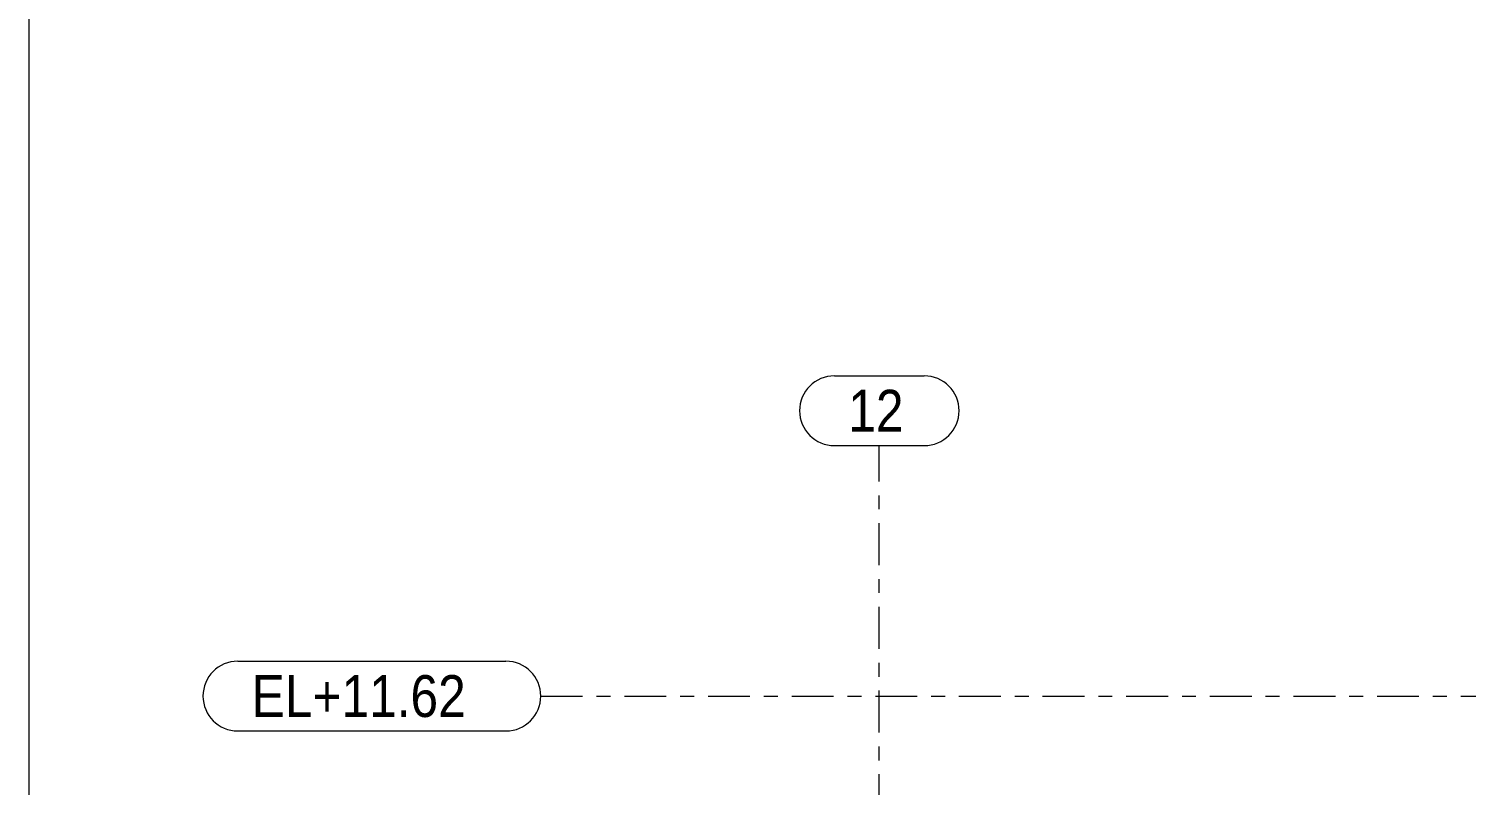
# Model space of a CAD drawing. Header units: millimetres. Extents: x -88 to 735, y -128 to 446.
# Drawn here: x -85.1 to 18, y 240.7 to 294.9 of the extents above; entities that cross this region are included whole.
import ezdxf

# ---------------------------------------------------------------- set-up
doc = ezdxf.new("R2010")
doc.units = ezdxf.units.MM
doc.linetypes.add('XKITLINE00', pattern=[0])
doc.linetypes.add('XKITLINE03', pattern=[6, 3, -1, 1, -1])
doc.layers.add('DrawingSheet', color=5, linetype='Continuous', lineweight=0)
doc.layers.add('S-grid', color=1, linetype='Continuous', lineweight=0)
doc.styles.add('ARIAL', font='ARIAL.TTF')

# ---------------------------------------------------------------- blocks, each defined once
blk = doc.blocks.new('*A622')
at = {"layer": 'DrawingSheet', "color": 5, "linetype": 'XKITLINE00', "lineweight": 0}
blk.add_line((-85.15, 445.73), (-85.15, -128.27), dxfattribs=at)
blk = doc.blocks.new('*A1350')
at = {"layer": 'S-grid', "color": 1, "linetype": 'XKITLINE03', "lineweight": 0}
blk.add_line((-48.41, 247.08), (100.8, 247.08), dxfattribs=at)
at = {"layer": 'S-grid', "color": 3, "style": 'ARIAL', "width": 0.85}
blk.add_text('EL+11.62', height=3, dxfattribs=at).set_placement((-69.15, 245.58))
blk = doc.blocks.new('*A1434')
at = {"layer": 'S-grid', "color": 1, "linetype": 'XKITLINE03', "lineweight": 0}
for p, q in [((-24.13, 238.47), (-24.13, 265.04)), ((-24.13, 145.79), (-24.13, 228.71))]:
    blk.add_line(p, q, dxfattribs=at)
at = {"layer": 'S-grid', "color": 3, "style": 'ARIAL', "width": 0.85}
blk.add_text('12', height=3, dxfattribs=at).set_placement((-26.35, 266.04))
blk = doc.blocks.new('*A1535')
at = {"layer": 'S-grid', "color": 1, "linetype": 'XKITLINE00', "lineweight": 0}
for p, q in [((-70.15, 249.58), (-50.91, 249.58)), ((-70.15, 244.58), (-50.91, 244.58))]:
    blk.add_line(p, q, dxfattribs=at)
for centre, start, end in [((-70.15, 247.08), 90, 270), ((-50.91, 247.08), 270, 90)]:
    blk.add_arc(centre, 2.5, start, end, dxfattribs=at)
blk = doc.blocks.new('*A1539')
at = {"layer": 'S-grid', "color": 1, "linetype": 'XKITLINE00', "lineweight": 0}
for p, q in [((-27.35, 270.04), (-20.9, 270.04)), ((-27.35, 265.04), (-20.9, 265.04))]:
    blk.add_line(p, q, dxfattribs=at)
for centre, start, end in [((-27.35, 267.54), 90, 270), ((-20.9, 267.54), 270, 90)]:
    blk.add_arc(centre, 2.5, start, end, dxfattribs=at)

msp = doc.modelspace()

# ---------------------------------------------------------------- block references
at = {"lineweight": 0}
for name in ['*A622', '*A1539', '*A1434', '*A1535', '*A1350']:
    msp.add_blockref(name, (0, 0), dxfattribs=at)

doc.saveas('drawing.dxf')
